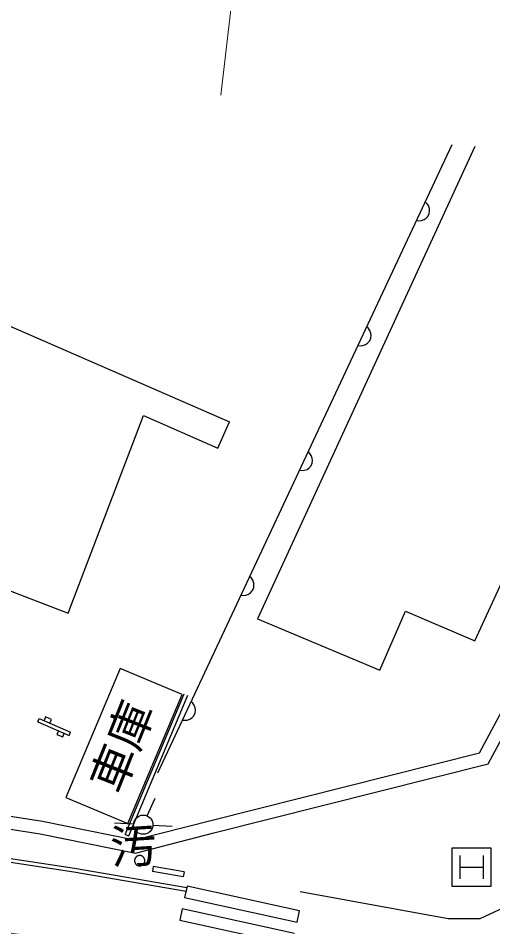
# Model space of a CAD drawing. Units: millimetres, scale not verified. Extents: x 40000 to 680000, y 20000 to 380000.
# Drawn here: x 484075 to 502523, y 295527 to 330869 of the extents above; entities that cross this region are included whole.
import ezdxf
from ezdxf.enums import TextEntityAlignment as Align

# ---------------------------------------------------------------- set-up
doc = ezdxf.new("R2010")
doc.units = ezdxf.units.MM
doc.header["$LTSCALE"] = 1000
doc.linetypes.add('CHAIN', pattern=[18.5, 12, -1.5, 3.5, -1.5])
for name, color, linetype, lineweight in [('M-BGD', 7, 'Continuous', 25), ('M-BGD-EXST', 7, 'Continuous', 25), ('M-BMK', 2, 'CHAIN', 13), ('M-STR-HTXT', 7, 'Continuous', 13), ('M-STR-STRC', 7, 'Continuous', 25)]:
    doc.layers.add(name, color=color, linetype=linetype, lineweight=lineweight)
doc.styles.add('ＭＳ ゴシック', font='')
doc.styles.get('ＭＳ ゴシック').set_extended_font_data('MS Gothic')

msp = doc.modelspace()

# ---------------------------------------------------------------- linework, layer by layer
at = {"layer": 'M-BGD'}
for p, q in [((500930, 325941), (489484, 301505)), ((501830, 325874), (493382, 307500)), ((499965, 323654), (499892, 323724)), ((500017, 323577), (499965, 323654)), ((500056, 323470), (500017, 323577)), ((500065, 323377), (500056, 323470)), ((499746, 322997), (499852, 323035)), ((499852, 323035), (499929, 323088)), ((499929, 323088), (499999, 323161)), ((499999, 323161), (500053, 323277)), ((500053, 323277), (500065, 323377)), ((501818, 306657), (509487, 323298)), ((499552, 322999), (499653, 322987)), ((499653, 322987), (499746, 322997)), ((482921, 319245), (492284, 315169)), ((497690, 318797), (497617, 318867)), ((497742, 318720), (497690, 318797)), ((497781, 318613), (497742, 318720)), ((497778, 318420), (497790, 318520)), ((497790, 318520), (497781, 318613)), ((497277, 318142), (497378, 318130)), ((497378, 318130), (497471, 318140)), ((497471, 318140), (497577, 318178)), ((497577, 318178), (497654, 318231)), ((497654, 318231), (497724, 318304)), ((497724, 318304), (497778, 318420)), ((486015, 307730), (488951, 315415)), ((488951, 315415), (491834, 314146)), ((491834, 314146), (492284, 315169)), ((495415, 313940), (495341, 314010)), ((495467, 313863), (495415, 313940)), ((495505, 313756), (495467, 313863)), ((495449, 313447), (495503, 313563)), ((495503, 313563), (495515, 313663)), ((495515, 313663), (495505, 313756)), ((495002, 313285), (495103, 313273)), ((495103, 313273), (495195, 313283)), ((495195, 313283), (495302, 313321)), ((495302, 313321), (495379, 313374)), ((495379, 313374), (495449, 313447)), ((502006, 302296), (507782, 313099)), ((502343, 301865), (508248, 312909)), ((493140, 309083), (493066, 309153)), ((493192, 309006), (493140, 309083)), ((493230, 308899), (493192, 309006)), ((493240, 308806), (493230, 308899)), ((483485, 308696), (486015, 307730)), ((493104, 308517), (493174, 308590)), ((493174, 308590), (493228, 308706)), ((493228, 308706), (493240, 308806)), ((492727, 308428), (492828, 308416)), ((492828, 308416), (492920, 308426)), ((492920, 308426), (493027, 308465)), ((493027, 308465), (493104, 308517)), ((493382, 307500), (498137, 305506)), ((498137, 305506), (499134, 307807)), ((499134, 307807), (501818, 306657)), ((488041, 305574), (485932, 300551)), ((490446, 304564), (488041, 305574)), ((488230, 299117), (490524, 304589)), ((488337, 299541), (490446, 304564)), ((488373, 299071), (490663, 304531)), ((490865, 304226), (490791, 304296)), ((490917, 304149), (490865, 304226)), ((490955, 304042), (490917, 304149)), ((490953, 303849), (490965, 303949)), ((490965, 303949), (490955, 304042)), ((484834, 303497), (484894, 303634)), ((484894, 303634), (486113, 303104)), ((485142, 303690), (485082, 303553)), ((485371, 303591), (485142, 303690)), ((485311, 303453), (485371, 303591)), ((490645, 303569), (490752, 303608)), ((490752, 303608), (490829, 303660)), ((490829, 303660), (490899, 303733)), ((490899, 303733), (490953, 303849)), ((484834, 303497), (486054, 302967)), ((490452, 303571), (490552, 303559)), ((490552, 303559), (490645, 303569)), ((485637, 303148), (485577, 303010)), ((485577, 303010), (485806, 302911)), ((485806, 302911), (485866, 303048)), ((486054, 302967), (486113, 303104)), ((491621, 299681), (502006, 302296)), ((491683, 299181), (502343, 301865)), ((476337, 300986), (485023, 299631)), ((476275, 300490), (484935, 299139)), ((485932, 300551), (488337, 299541)), ((489091, 299842), (489400, 300525)), ((485023, 299631), (488594, 298905)), ((488561, 299521), (487813, 299563)), ((488594, 298905), (491621, 299681)), ((489310, 299482), (490059, 299445)), ((484935, 299139), (488638, 298386)), ((488230, 299117), (488373, 299071)), ((488638, 298386), (491683, 299181)), ((480844, 298483), (486238, 297665)), ((480864, 298632), (486262, 297813)), ((486238, 297665), (490604, 296912)), ((486262, 297813), (490630, 297060)), ((490639, 297102), (490543, 296662)), ((490630, 297060), (490604, 296912)), ((495011, 296148), (490639, 297102)), ((490543, 296662), (494915, 295709)), ((490448, 296223), (490352, 295783)), ((494819, 295270), (490448, 296223)), ((494915, 295709), (495011, 296148)), ((490352, 295783), (494724, 294830))]:
    msp.add_line(p, q, dxfattribs=at)
msp.add_lwpolyline([(488999, 298100), (488999, 298104), (488998, 298107), (488998, 298111), (488998, 298114), (488998, 298118), (488998, 298121), (488997, 298124), (488997, 298128), (488996, 298131), (488996, 298135), (488995, 298138), (488994, 298142), (488993, 298145), (488993, 298149), (488992, 298152), (488991, 298155), (488990, 298159), (488989, 298162), (488988, 298165), (488986, 298169), (488985, 298172), (488984, 298175), (488983, 298178), (488981, 298182), (488980, 298185), (488978, 298188), (488977, 298191), (488975, 298194), (488973, 298197), (488972, 298200), (488970, 298203), (488968, 298206), (488966, 298209), (488964, 298212), (488962, 298215), (488960, 298218), (488958, 298221), (488956, 298223), (488954, 298226), (488952, 298229), (488949, 298232), (488947, 298234), (488945, 298237), (488942, 298239), (488940, 298242), (488937, 298244), (488935, 298247), (488932, 298249), (488929, 298251), (488927, 298254), (488924, 298256), (488921, 298258), (488919, 298260), (488916, 298262), (488913, 298264), (488910, 298266), (488907, 298268), (488904, 298270), (488901, 298272), (488898, 298274), (488895, 298275), (488892, 298277), (488889, 298278), (488886, 298280), (488883, 298282), (488879, 298283), (488876, 298284), (488873, 298286), (488870, 298287), (488866, 298288), (488863, 298289), (488860, 298290), (488856, 298291), (488853, 298292), (488850, 298293), (488846, 298294), (488843, 298295), (488839, 298296), (488836, 298296), (488833, 298297), (488829, 298298), (488826, 298298), (488822, 298299), (488819, 298299), (488815, 298299), (488812, 298300), (488808, 298300), (488805, 298300), (488801, 298300), (488798, 298300), (488794, 298300), (488791, 298300), (488787, 298300), (488784, 298299), (488780, 298299), (488777, 298299), (488773, 298298), (488770, 298298), (488766, 298297), (488763, 298297), (488759, 298296), (488756, 298295), (488753, 298295), (488749, 298294), (488746, 298293), (488743, 298292), (488739, 298291), (488736, 298290), (488733, 298289), (488729, 298288), (488726, 298286), (488723, 298285), (488719, 298284), (488716, 298282), (488713, 298281), (488710, 298279), (488707, 298278), (488704, 298276), (488701, 298274), (488698, 298273), (488695, 298271), (488692, 298269), (488689, 298267), (488686, 298265), (488683, 298263), (488680, 298261), (488677, 298259), (488675, 298257), (488672, 298255), (488669, 298252), (488666, 298250), (488664, 298248), (488661, 298245), (488659, 298243), (488656, 298241), (488654, 298238), (488651, 298235), (488649, 298233), (488647, 298230), (488645, 298228), (488642, 298225), (488640, 298222), (488638, 298219), (488636, 298216), (488634, 298214), (488632, 298211), (488630, 298208), (488628, 298205), (488626, 298202), (488625, 298199), (488623, 298196), (488621, 298193), (488620, 298189), (488618, 298186), (488617, 298183), (488615, 298180), (488614, 298177), (488613, 298174), (488611, 298170), (488610, 298167), (488609, 298164), (488608, 298160), (488607, 298157), (488606, 298154), (488605, 298150), (488604, 298147), (488603, 298143), (488603, 298140), (488602, 298137), (488601, 298133), (488601, 298130), (488600, 298126), (488600, 298123), (488600, 298119), (488599, 298116), (488599, 298112), (488599, 298109), (488599, 298105), (488599, 298102), (488599, 298098), (488599, 298095), (488599, 298091), (488599, 298088), (488599, 298084), (488600, 298081), (488600, 298077), (488600, 298074), (488601, 298070), (488601, 298067), (488602, 298063), (488603, 298060), (488603, 298057), (488604, 298053), (488605, 298050), (488606, 298046), (488607, 298043), (488608, 298040), (488609, 298036), (488610, 298033), (488611, 298030), (488613, 298027), (488614, 298023), (488615, 298020), (488617, 298017), (488618, 298014), (488620, 298011), (488621, 298007), (488623, 298004), (488625, 298001), (488626, 297998), (488628, 297995), (488630, 297992), (488632, 297989), (488634, 297986), (488636, 297984), (488638, 297981), (488640, 297978), (488642, 297975), (488645, 297973), (488647, 297970), (488649, 297967), (488651, 297965), (488654, 297962), (488656, 297960), (488659, 297957), (488661, 297955), (488664, 297952), (488666, 297950), (488669, 297948), (488672, 297945), (488675, 297943), (488677, 297941), (488680, 297939), (488683, 297937), (488686, 297935), (488689, 297933), (488692, 297931), (488695, 297929), (488698, 297927), (488701, 297926), (488704, 297924), (488707, 297922), (488710, 297921), (488713, 297919), (488716, 297918), (488719, 297916), (488723, 297915), (488726, 297914), (488729, 297912), (488733, 297911), (488736, 297910), (488739, 297909), (488743, 297908), (488746, 297907), (488749, 297906), (488753, 297905), (488756, 297905), (488759, 297904), (488763, 297903), (488766, 297903), (488770, 297902), (488773, 297902), (488777, 297901), (488780, 297901), (488784, 297901), (488787, 297900), (488791, 297900), (488794, 297900), (488798, 297900), (488801, 297900), (488805, 297900), (488808, 297900), (488812, 297900), (488815, 297901), (488819, 297901), (488822, 297901), (488826, 297902), (488829, 297902), (488833, 297903), (488836, 297904), (488839, 297904), (488843, 297905), (488846, 297906), (488850, 297907), (488853, 297908), (488856, 297909), (488860, 297910), (488863, 297911), (488866, 297912), (488870, 297913), (488873, 297914), (488876, 297916), (488879, 297917), (488883, 297918), (488886, 297920), (488889, 297922), (488892, 297923), (488895, 297925), (488898, 297927), (488901, 297928), (488904, 297930), (488907, 297932), (488910, 297934), (488913, 297936), (488916, 297938), (488919, 297940), (488921, 297942), (488924, 297944), (488927, 297946), (488929, 297949), (488932, 297951), (488935, 297953), (488937, 297956), (488940, 297958), (488942, 297961), (488945, 297963), (488947, 297966), (488949, 297969), (488952, 297971), (488954, 297974), (488956, 297977), (488958, 297979), (488960, 297982), (488962, 297985), (488964, 297988), (488966, 297991), (488968, 297994), (488970, 297997), (488972, 298000), (488973, 298003), (488975, 298006), (488977, 298009), (488978, 298012), (488980, 298015), (488981, 298018), (488983, 298022), (488984, 298025), (488985, 298028), (488986, 298031), (488988, 298035), (488989, 298038), (488990, 298041), (488991, 298045), (488992, 298048), (488993, 298052), (488993, 298055), (488994, 298058), (488995, 298062), (488996, 298065), (488996, 298069), (488997, 298072), (488997, 298076), (488998, 298079), (488998, 298083), (488998, 298086), (488998, 298090), (488998, 298093), (488999, 298097)], close=True, dxfattribs=at)
msp.add_circle((488936, 299500), 375, dxfattribs=at)
at = {"layer": 'M-BGD-EXST'}
for p, q in [((500944, 297097), (500944, 298597)), ((500944, 298597), (502444, 298597)), ((501244, 298297), (501244, 297397)), ((502144, 298297), (502144, 297397)), ((502444, 298597), (502444, 297097)), ((501244, 297847), (502144, 297847)), ((502444, 297097), (500944, 297097))]:
    msp.add_line(p, q, dxfattribs=at)
at = {"layer": 'M-BMK'}
msp.add_arc((456050, 97454), 199761, 78.60384, 98.39116, dxfattribs=at)
at = {"layer": 'M-STR-HTXT'}
msp.add_line((493264, 339167), (491954, 327877), dxfattribs=at)
at = {"layer": 'M-STR-STRC'}
for p, q in [((489324, 297875), (489289, 297678)), ((490489, 297468), (489289, 297678)), ((490524, 297664), (489324, 297875)), ((490524, 297664), (490489, 297468)), ((495032, 296902), (500784, 295847)), ((502030, 295847), (503468, 296518)), ((500784, 295847), (502030, 295847))]:
    msp.add_line(p, q, dxfattribs=at)

# ---------------------------------------------------------------- texts
at = {"layer": 'M-BGD', "style": 'ＭＳ ゴシック'}
for s, rotation, p in [('車庫', 68.243, (488423, 300482)), ('汚', 3.566, (487723, 297561))]:
    msp.add_text(s, height=1320, rotation=rotation, dxfattribs=at).set_placement(p, align=Align.BOTTOM_LEFT)

doc.saveas('drawing.dxf')
